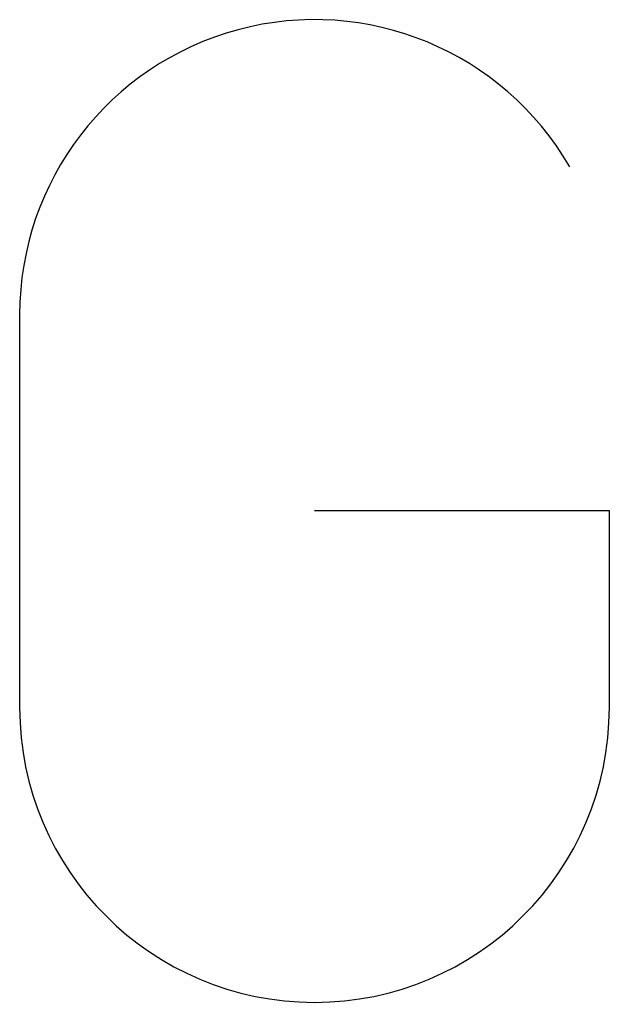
# Model space of a CAD drawing. Extents: x 0 to 300, y 0 to 500.
import ezdxf

# ---------------------------------------------------------------- set-up
doc = ezdxf.new("R2010")
doc.units = 0
doc.layers.get('0').update_dxf_attribs({"linetype": 'CONTINUOUS'})

msp = doc.modelspace()

# ---------------------------------------------------------------- linework, layer by layer
for p, q in [((0, 350), (0, 150)), ((300, 250), (150, 250)), ((300, 150), (300, 250))]:
    msp.add_line(p, q)
for centre, start, end in [((150, 350), 30.0649, 180), ((150, 150), 180, 0)]:
    msp.add_arc(centre, 150, start, end)

doc.saveas('drawing.dxf')
